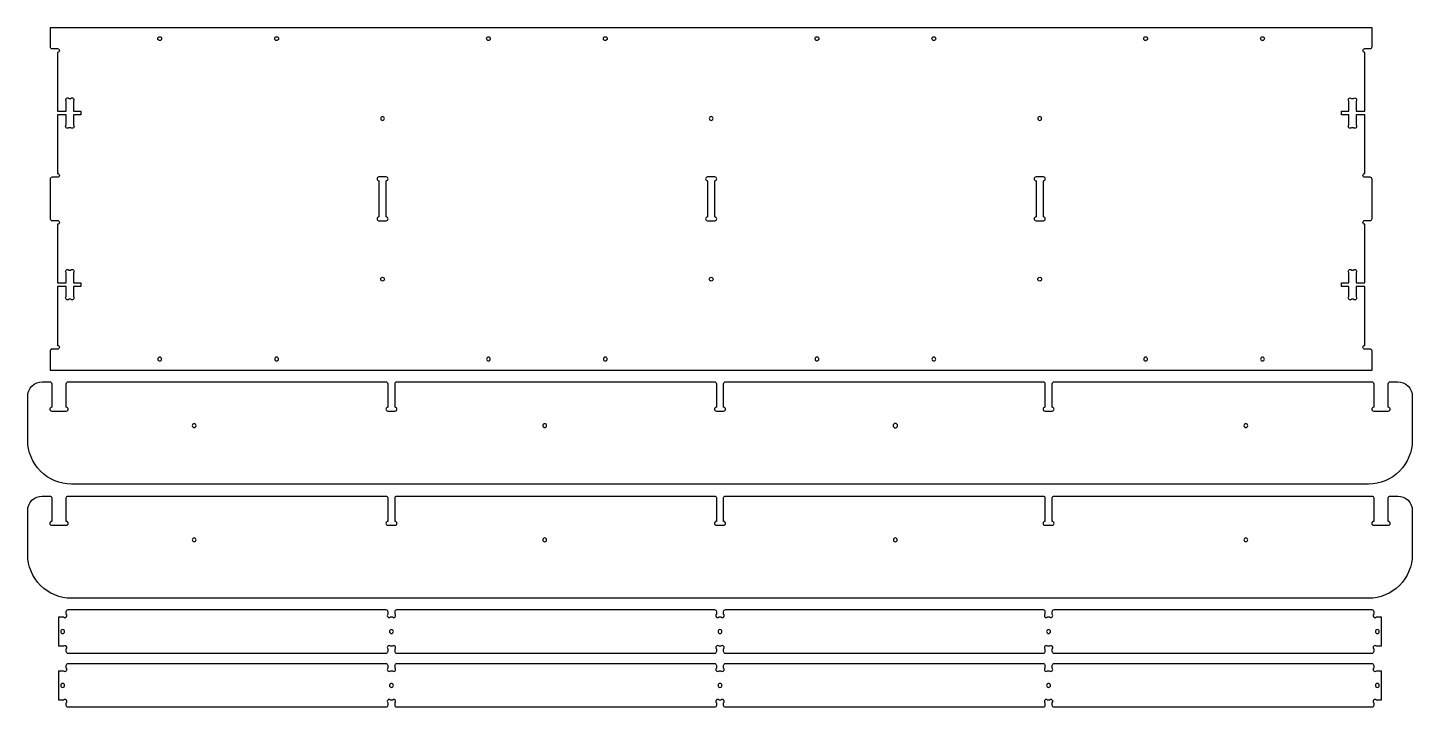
# Model space of a CAD drawing. Extents: x 0.6 to 95.4, y 0.7 to 47.2.
import ezdxf

# ---------------------------------------------------------------- set-up
doc = ezdxf.new("R2010")
doc.units = 0
doc.layers.add('SCREW_LOCATION_MARKERS', color=1, linetype='CONTINUOUS')
doc.layers.add('THRUCUT', color=18, linetype='CONTINUOUS')

msp = doc.modelspace()

# ---------------------------------------------------------------- linework, layer by layer
at = {"layer": 'SCREW_LOCATION_MARKERS'}
for points in [[(9.647, 46.365, -0.414214), (9.517, 46.495, -0.414214), (9.647, 46.625, -0.414214), (9.777, 46.495, -0.414214)], [(17.647, 46.365, -0.414214), (17.517, 46.495, -0.414214), (17.647, 46.625, -0.414214), (17.777, 46.495, -0.414214)], [(32.147, 46.365, -0.414214), (32.017, 46.495, -0.414214), (32.147, 46.625, -0.414214), (32.277, 46.495, -0.414214)], [(40.147, 46.365, -0.414214), (40.017, 46.495, -0.414214), (40.147, 46.625, -0.414214), (40.277, 46.495, -0.414214)], [(54.639, 46.365, -0.414214), (54.509, 46.495, -0.414214), (54.639, 46.625, -0.414214), (54.769, 46.495, -0.414214)], [(62.639, 46.365, -0.414214), (62.509, 46.495, -0.414214), (62.639, 46.625, -0.414214), (62.769, 46.495, -0.414214)], [(77.139, 46.365, -0.414214), (77.009, 46.495, -0.414214), (77.139, 46.625, -0.414214), (77.269, 46.495, -0.414214)], [(85.139, 46.365, -0.414214), (85.009, 46.495, -0.414214), (85.139, 46.625, -0.414214), (85.269, 46.495, -0.414214)], [(25.031, 41.024, 0.414214), (24.901, 41.154, 0.414214), (24.771, 41.024, 0.414214), (24.901, 40.894, 0.414214)], [(47.523, 41.024, 0.414214), (47.393, 41.154, 0.414214), (47.263, 41.024, 0.414214), (47.393, 40.894, 0.414214)], [(70.016, 41.024, 0.414214), (69.886, 41.154, 0.414214), (69.756, 41.024, 0.414214), (69.886, 40.894, 0.414214)], [(25.031, 30.025, -0.414214), (24.901, 29.895, -0.414214), (24.771, 30.025, -0.414214), (24.901, 30.155, -0.414214)], [(47.523, 30.025, -0.414214), (47.393, 29.895, -0.414214), (47.263, 30.025, -0.414214), (47.393, 30.155, -0.414214)], [(70.016, 30.025, -0.414214), (69.886, 29.895, -0.414214), (69.756, 30.025, -0.414214), (69.886, 30.155, -0.414214)], [(9.647, 24.684, 0.414214), (9.517, 24.554, 0.414214), (9.647, 24.424, 0.414214), (9.777, 24.554, 0.414214)], [(17.647, 24.684, 0.414214), (17.517, 24.554, 0.414214), (17.647, 24.424, 0.414214), (17.777, 24.554, 0.414214)], [(32.147, 24.684, 0.414214), (32.017, 24.554, 0.414214), (32.147, 24.424, 0.414214), (32.277, 24.554, 0.414214)], [(40.147, 24.684, 0.414214), (40.017, 24.554, 0.414214), (40.147, 24.424, 0.414214), (40.277, 24.554, 0.414214)], [(54.639, 24.684, 0.414214), (54.509, 24.554, 0.414214), (54.639, 24.424, 0.414214), (54.769, 24.554, 0.414214)], [(62.639, 24.684, 0.414214), (62.509, 24.554, 0.414214), (62.639, 24.424, 0.414214), (62.769, 24.554, 0.414214)], [(77.139, 24.684, 0.414214), (77.009, 24.554, 0.414214), (77.139, 24.424, 0.414214), (77.269, 24.554, 0.414214)], [(85.139, 24.684, 0.414214), (85.009, 24.554, 0.414214), (85.139, 24.424, 0.414214), (85.269, 24.554, 0.414214)], [(3, 6.032, 0.414214), (2.865, 5.897, 0.414214), (3, 5.762, 0.414214), (3.135, 5.897, 0.414214)], [(25.507, 6.032, 0.414214), (25.372, 5.897, 0.414214), (25.507, 5.762, 0.414214), (25.642, 5.897, 0.414214)], [(48, 6.032, 0.414214), (47.865, 5.897, 0.414214), (48, 5.762, 0.414214), (48.135, 5.897, 0.414214)], [(70.493, 6.032, 0.414214), (70.357, 5.897, 0.414214), (70.493, 5.762, 0.414214), (70.627, 5.897, 0.414214)], [(93, 6.032, 0.414214), (92.865, 5.897, 0.414214), (93, 5.762, 0.414214), (93.135, 5.897, 0.414214)], [(3, 2.346, 0.414214), (2.865, 2.211, 0.414214), (3, 2.076, 0.414214), (3.135, 2.211, 0.414214)], [(25.507, 2.346, 0.414214), (25.372, 2.211, 0.414214), (25.507, 2.076, 0.414214), (25.642, 2.211, 0.414214)], [(48, 2.346, 0.414214), (47.865, 2.211, 0.414214), (48, 2.076, 0.414214), (48.135, 2.211, 0.414214)], [(70.493, 2.346, 0.414214), (70.357, 2.211, 0.414214), (70.493, 2.076, 0.414214), (70.627, 2.211, 0.414214)], [(93, 2.346, 0.414214), (92.865, 2.211, 0.414214), (93, 2.076, 0.414214), (93.135, 2.211, 0.414214)]]:
    msp.add_lwpolyline(points, format="xyb", close=True, dxfattribs=at)
at = {"layer": 'THRUCUT'}
for points in [[(47.86, 47.245), (2.143, 47.245), (2.143, 45.945, 0.414214), (2.273, 45.815), (2.643, 45.815, -1), (2.643, 45.555), (2.643, 41.529), (3.243, 41.529), (3.243, 42.216, -1), (3.427, 42.399), (3.559, 42.399, -1), (3.743, 42.216), (3.743, 41.529), (4.243, 41.529), (4.243, 41.269), (3.743, 41.269), (3.743, 40.583, -1), (3.559, 40.399), (3.427, 40.399, -1), (3.243, 40.583), (3.243, 41.269), (2.643, 41.269), (2.643, 37.264, -1), (2.643, 37.004), (2.273, 37.004, 0.414214), (2.143, 36.874), (2.143, 34.174, 0.414214), (2.273, 34.044), (2.643, 34.044, -1), (2.643, 33.784), (2.643, 29.779), (3.243, 29.779), (3.243, 30.466, -1), (3.427, 30.649), (3.559, 30.649, -1), (3.743, 30.466), (3.743, 29.779), (4.243, 29.779), (4.243, 29.519), (3.743, 29.519), (3.743, 28.833, -1), (3.559, 28.649), (3.427, 28.649, -1), (3.243, 28.833), (3.243, 29.519), (2.643, 29.519), (2.643, 25.494, -1), (2.643, 25.234), (2.273, 25.234, 0.414214), (2.143, 25.104), (2.143, 23.804), (92.643, 23.804), (92.643, 25.104, 0.414214), (92.513, 25.234), (92.143, 25.234, -1), (92.143, 25.494), (92.143, 29.519), (91.543, 29.519), (91.543, 28.833, -1), (91.359, 28.649), (91.227, 28.649, -1), (91.043, 28.833), (91.043, 29.519), (90.543, 29.519), (90.543, 29.779), (91.043, 29.779), (91.043, 30.466, -1), (91.227, 30.649), (91.359, 30.649, -1), (91.543, 30.466), (91.543, 29.779), (92.143, 29.779), (92.143, 33.784, -1), (92.143, 34.044), (92.513, 34.044, 0.414214), (92.643, 34.174), (92.643, 36.874, 0.414214), (92.513, 37.004), (92.143, 37.004, -1), (92.143, 37.264), (92.143, 41.269), (91.543, 41.269), (91.543, 40.583, -1), (91.359, 40.399), (91.227, 40.399, -1), (91.043, 40.583), (91.043, 41.269), (90.543, 41.269), (90.543, 41.529), (91.043, 41.529), (91.043, 42.215, -1), (91.227, 42.399), (91.359, 42.399, -1), (91.543, 42.215), (91.543, 41.529), (92.143, 41.529), (92.143, 45.555, -1), (92.143, 45.815), (92.513, 45.815, 0.414214), (92.643, 45.945), (92.643, 47.245), (69.66, 47.245)], [(25.151, 34.284), (25.151, 36.764, 1), (25.151, 37.024), (24.651, 37.024, 1), (24.651, 36.764), (24.651, 34.284, 1), (24.651, 34.024), (25.151, 34.024, 1)], [(47.643, 34.284), (47.643, 36.764, 1), (47.643, 37.024), (47.143, 37.024, 1), (47.143, 36.764), (47.143, 34.284, 1), (47.143, 34.024), (47.643, 34.024, 1)], [(70.136, 34.284), (70.136, 36.764, 1), (70.136, 37.024), (69.636, 37.024, 1), (69.636, 36.764), (69.636, 34.284, 1), (69.636, 34.024), (70.136, 34.024, 1)], [(36.609, 22.999), (47.62, 22.999, -0.414214), (47.75, 22.869), (47.75, 21.259, 1), (47.75, 20.999), (48.25, 20.999, 1), (48.25, 21.259), (48.25, 22.869, -0.414214), (48.38, 22.999), (59.401, 22.999), (70.112, 22.999, -0.414214), (70.242, 22.869), (70.242, 21.259, 1), (70.242, 20.999), (70.742, 20.999, 1), (70.742, 21.259), (70.742, 22.869, -0.414214), (70.872, 22.999), (92.62, 22.999, -0.414214), (92.75, 22.869), (92.75, 21.259, 1), (92.75, 20.999), (93.75, 20.999, 1), (93.75, 21.259), (93.75, 22.869, -0.414214), (93.88, 22.999), (93.954, 22.999), (94.393, 22.999, -0.414214), (95.393, 21.999), (95.393, 18.999, -0.414214), (92.393, 15.999), (3.607, 15.999, -0.414214), (0.607, 18.999), (0.607, 21.999, -0.414214), (1.607, 22.999), (2.12, 22.999, -0.414214), (2.25, 22.869), (2.25, 21.259, 1), (2.25, 20.999), (3.25, 20.999, 1), (3.25, 21.259), (3.25, 22.869, -0.414214), (3.38, 22.999), (25.127, 22.999, -0.414214), (25.257, 22.869), (25.257, 21.259, 1), (25.257, 20.999), (25.757, 20.999, 1), (25.757, 21.259), (25.757, 22.869, -0.414214), (25.887, 22.999)], [(12, 20.129, 0.414214), (11.87, 19.999, 0.414214), (12, 19.869, 0.414214), (12.13, 19.999, 0.414214)], [(36, 20.129, 0.414214), (35.87, 19.999, 0.414214), (36, 19.869, 0.414214), (36.13, 19.999, 0.414214)], [(60, 20.154, 0.414214), (59.845, 19.999, 0.414214), (60, 19.844, 0.414214), (60.155, 19.999, 0.414214)], [(84, 20.129, 0.414214), (83.87, 19.999, 0.414214), (84, 19.869, 0.414214), (84.13, 19.999, 0.414214)], [(36.685, 15.176), (47.62, 15.176, -0.414214), (47.75, 15.046), (47.75, 13.436, 1), (47.75, 13.176), (48.25, 13.176, 1), (48.25, 13.436), (48.25, 15.046, -0.414214), (48.38, 15.176), (59.401, 15.176), (70.112, 15.176, -0.414214), (70.242, 15.046), (70.242, 13.436, 1), (70.242, 13.176), (70.742, 13.176, 1), (70.742, 13.436), (70.742, 15.046, -0.414214), (70.872, 15.176), (92.62, 15.176, -0.414214), (92.75, 15.046), (92.75, 13.436, 1), (92.75, 13.176), (93.75, 13.176, 1), (93.75, 13.436), (93.75, 15.046, -0.414214), (93.88, 15.176), (93.954, 15.176), (94.393, 15.176, -0.414214), (95.393, 14.176), (95.393, 11.176, -0.414214), (92.393, 8.176), (3.607, 8.176, -0.414214), (0.607, 11.176), (0.607, 14.176, -0.414214), (1.607, 15.176), (2.12, 15.176, -0.414214), (2.25, 15.046), (2.25, 13.436, 1), (2.25, 13.176), (3.25, 13.176, 1), (3.25, 13.436), (3.25, 15.046, -0.414214), (3.38, 15.176), (25.127, 15.176, -0.414214), (25.257, 15.046), (25.257, 13.436, 1), (25.257, 13.176), (25.757, 13.176, 1), (25.757, 13.436), (25.757, 15.046, -0.414214), (25.887, 15.176)], [(12, 12.306, 0.414214), (11.87, 12.176, 0.414214), (12, 12.046, 0.414214), (12.13, 12.176, 0.414214)], [(36, 12.306, 0.414214), (35.87, 12.176, 0.414214), (36, 12.046, 0.414214), (36.13, 12.176, 0.414214)], [(60, 12.306, 0.414214), (59.87, 12.176, 0.414214), (60, 12.046, 0.414214), (60.13, 12.176, 0.414214)], [(84, 12.306, 0.414214), (83.87, 12.176, 0.414214), (84, 12.046, 0.414214), (84.13, 12.176, 0.414214)], [(37.062, 7.397), (47.62, 7.397, -0.414214), (47.75, 7.267), (47.75, 7.081, 1), (47.934, 6.897), (48.066, 6.897, 1), (48.25, 7.081), (48.25, 7.267, -0.414214), (48.38, 7.397), (70.112, 7.397, -0.414214), (70.242, 7.267), (70.242, 7.081, 1), (70.426, 6.897), (70.559, 6.897, 1), (70.742, 7.081), (70.742, 7.267, -0.414214), (70.872, 7.397), (92.62, 7.397, -0.414214), (92.75, 7.267), (92.75, 7.081, 1), (92.934, 6.897), (93.25, 6.897), (93.25, 4.897), (92.934, 4.897, 1), (92.75, 4.713), (92.75, 4.527, -0.414214), (92.62, 4.397), (70.872, 4.397, -0.414214), (70.742, 4.527), (70.742, 4.713, 1), (70.559, 4.897), (70.426, 4.897, 1), (70.242, 4.713), (70.242, 4.527, -0.414214), (70.112, 4.397), (48.38, 4.397, -0.414214), (48.25, 4.527), (48.25, 4.713, 1), (48.066, 4.897), (47.934, 4.897, 1), (47.75, 4.713), (47.75, 4.527, -0.414214), (47.62, 4.397), (25.887, 4.397, -0.414214), (25.757, 4.527), (25.757, 4.713, 1), (25.574, 4.897), (25.441, 4.897, 1), (25.257, 4.713), (25.257, 4.527, -0.414214), (25.127, 4.397), (3.38, 4.397, -0.414214), (3.25, 4.527), (3.25, 4.713, 1), (3.066, 4.897), (2.75, 4.897), (2.75, 6.897), (3.066, 6.897, 1), (3.25, 7.081), (3.25, 7.267, -0.414214), (3.38, 7.397), (25.127, 7.397, -0.414214), (25.257, 7.267), (25.257, 7.081, 1), (25.441, 6.897), (25.574, 6.897, 1), (25.757, 7.081), (25.757, 7.267, -0.414214), (25.887, 7.397), (26.387, 7.397)], [(37.213, 3.711), (47.62, 3.711, -0.414214), (47.75, 3.581), (47.75, 3.395, 1), (47.934, 3.211), (48.066, 3.211, 1), (48.25, 3.395), (48.25, 3.581, -0.414214), (48.38, 3.711), (70.112, 3.711, -0.414214), (70.242, 3.581), (70.242, 3.395, 1), (70.426, 3.211), (70.559, 3.211, 1), (70.742, 3.395), (70.742, 3.581, -0.414214), (70.872, 3.711), (92.62, 3.711, -0.414214), (92.75, 3.581), (92.75, 3.395, 1), (92.934, 3.211), (93.25, 3.211), (93.25, 1.211), (92.934, 1.211, 1), (92.75, 1.027), (92.75, 0.841, -0.414214), (92.62, 0.711), (70.872, 0.711, -0.414214), (70.742, 0.841), (70.742, 1.027, 1), (70.559, 1.211), (70.426, 1.211, 1), (70.242, 1.027), (70.242, 0.841, -0.414214), (70.112, 0.711), (48.38, 0.711, -0.414214), (48.25, 0.841), (48.25, 1.027, 1), (48.066, 1.211), (47.934, 1.211, 1), (47.75, 1.027), (47.75, 0.841, -0.414214), (47.62, 0.711), (25.887, 0.711, -0.414214), (25.757, 0.841), (25.757, 1.027, 1), (25.574, 1.211), (25.441, 1.211, 1), (25.257, 1.027), (25.257, 0.841, -0.414214), (25.127, 0.711), (3.38, 0.711, -0.414214), (3.25, 0.841), (3.25, 1.027, 1), (3.066, 1.211), (2.75, 1.211), (2.75, 3.211), (3.066, 3.211, 1), (3.25, 3.395), (3.25, 3.581, -0.414214), (3.38, 3.711), (25.127, 3.711, -0.414214), (25.257, 3.581), (25.257, 3.395, 1), (25.441, 3.211), (25.574, 3.211, 1), (25.757, 3.395), (25.757, 3.581, -0.414214), (25.887, 3.711), (26.387, 3.711)]]:
    msp.add_lwpolyline(points, format="xyb", close=True, dxfattribs=at)

doc.saveas('drawing.dxf')
